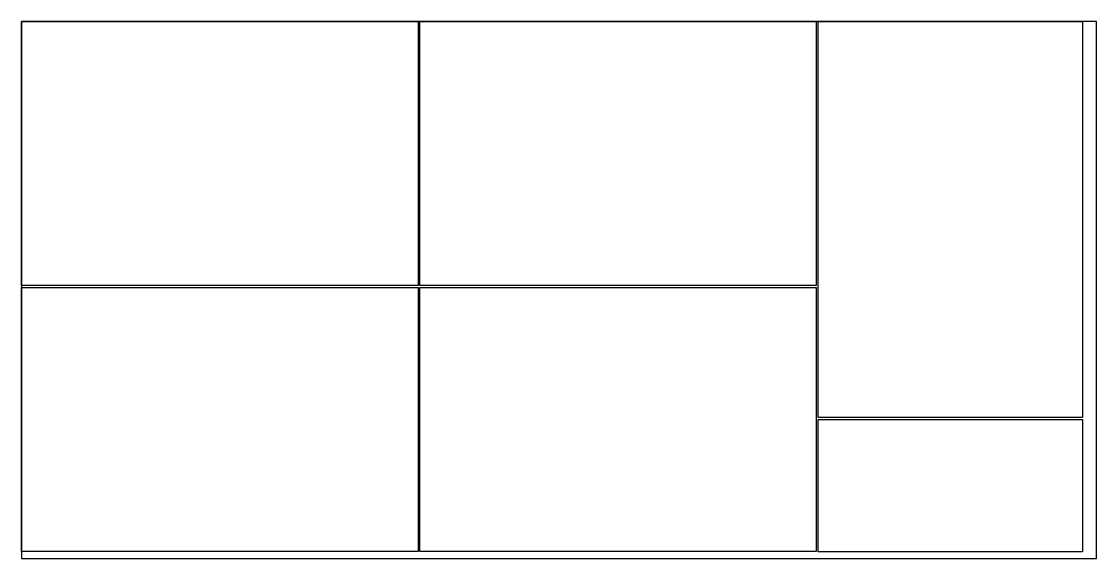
# Model space of a CAD drawing. Header units: millimetres. Extents: x 0 to 2440, y 0 to 1220.
import ezdxf

# ---------------------------------------------------------------- set-up
doc = ezdxf.new("R2010")
doc.units = ezdxf.units.MM

msp = doc.modelspace()

# ---------------------------------------------------------------- linework, layer by layer
for points in [[(0, 0), (2440, 0), (2440, 1220), (0, 1220)], [(0, 1220), (900, 1220), (900, 620), (0, 620)], [(904, 1220), (1804, 1220), (1804, 620), (904, 620)], [(1808, 1220), (2408, 1220), (2408, 320), (1808, 320)], [(0, 616), (900, 616), (900, 16), (0, 16)], [(904, 616), (1804, 616), (1804, 16), (904, 16)], [(1808, 316), (2408, 316), (2408, 15), (1808, 15)]]:
    msp.add_lwpolyline(points, close=True)

doc.saveas('drawing.dxf')
